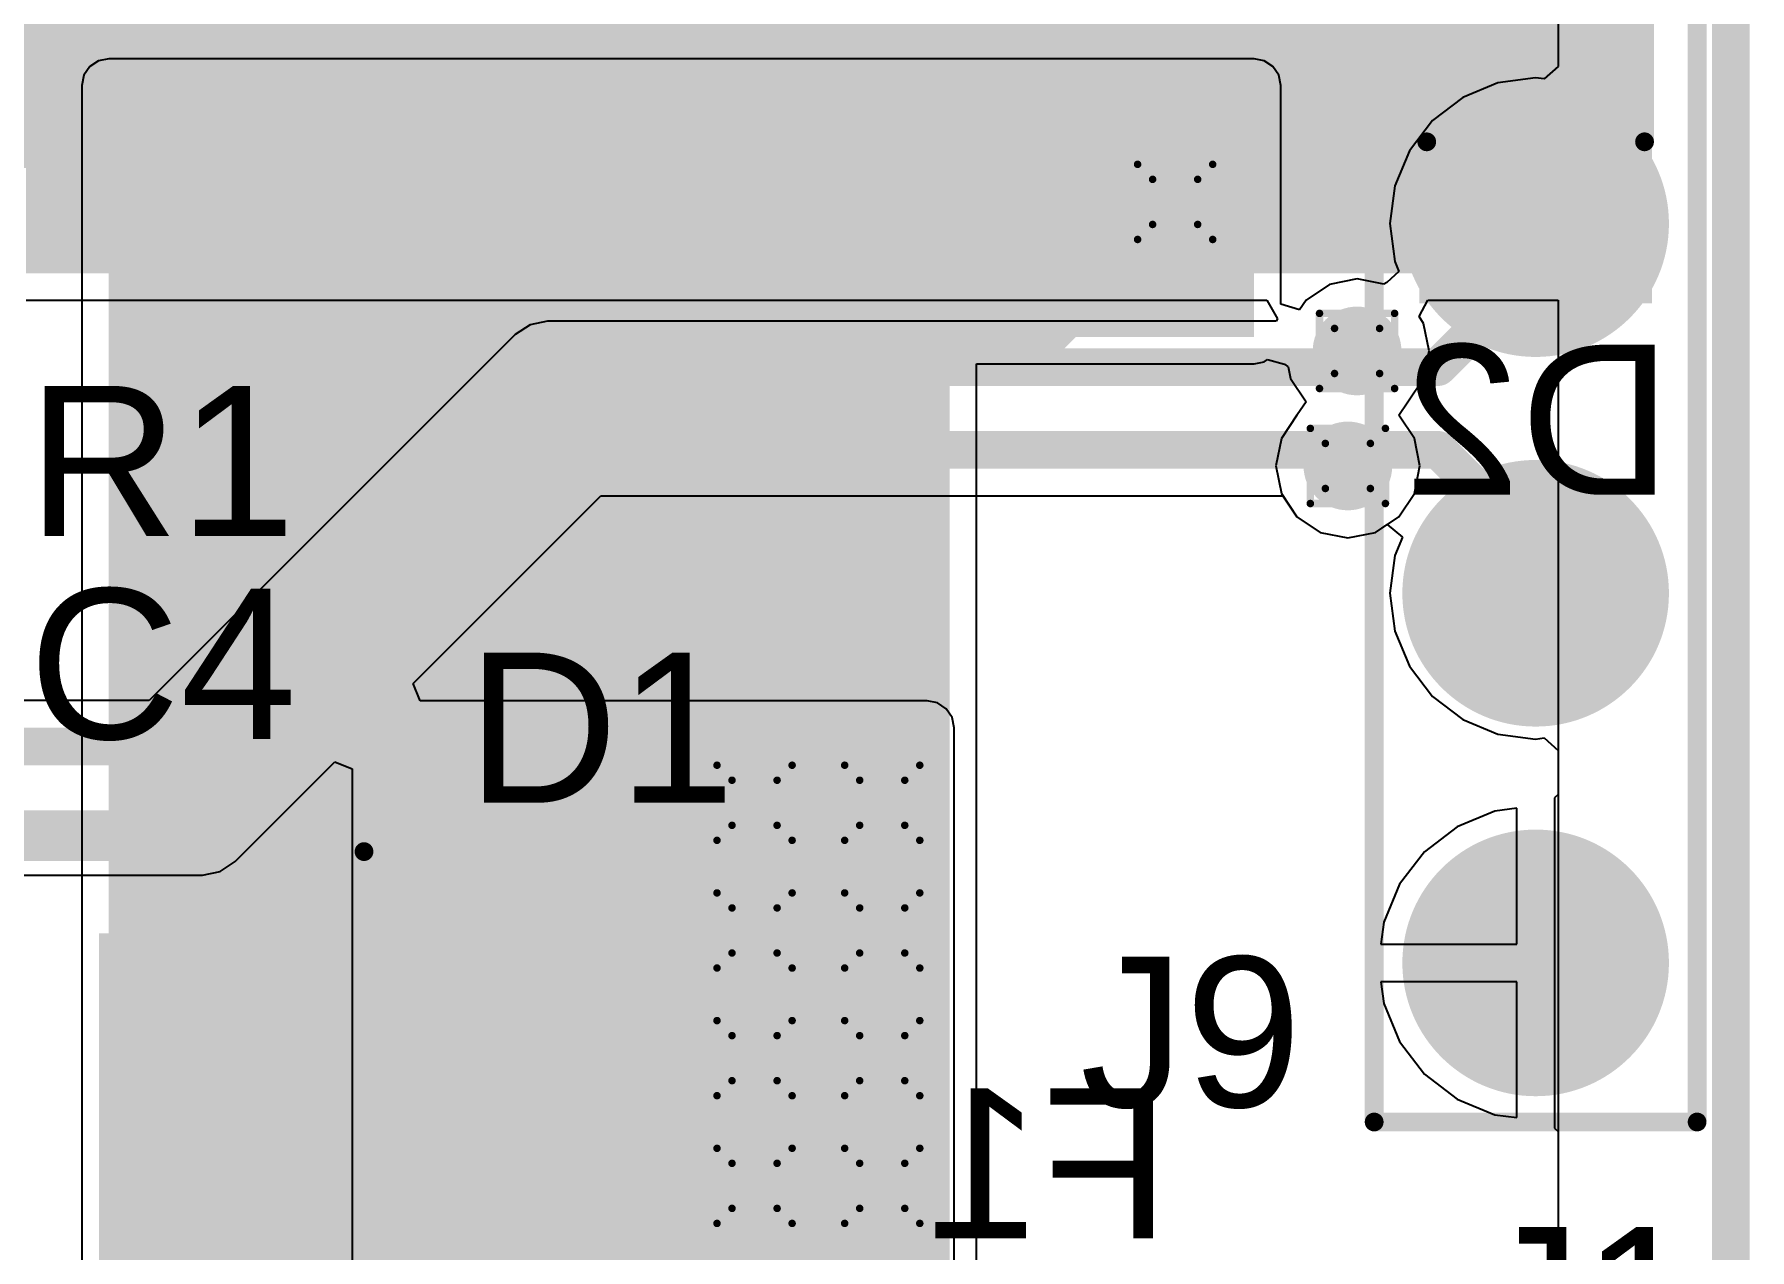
# Model space of a CAD drawing. Header units: inches. Extents: x -8 to 210, y -39 to 109.
# Drawn here: x 76.26 to 87.86, y 13.23 to 21.45 of the extents above; entities that cross this region are included whole.
import ezdxf

# ---------------------------------------------------------------- set-up
doc = ezdxf.new("R2010")
doc.units = ezdxf.units.IN
for name, color, linetype in [('Bottom Layer', 5, 'Continuous'), ('Bottom Overlay', 54, 'Continuous'), ('Bottom Paste', 16, 'Continuous'), ('Bottom Solder', 6, 'Continuous'), ('Drill Drawing', 1, 'Continuous'), ('Top Board_outline-Bottom 3D Body', 216, 'Continuous'), ('Top Layer', 1, 'Continuous'), ('Top Overlay', 2, 'Continuous'), ('Top Paste', 8, 'Continuous'), ('Top Solder', 216, 'Continuous'), ('Via Holes', 16, 'Continuous')]:
    doc.layers.add(name, color=color, linetype=linetype)
doc.styles.add('Arial', font='', dxfattribs={"height": 0.2})
doc.styles.add('Arial_Bold', font='', dxfattribs={"height": 0.2})
doc.styles.get('Arial').set_extended_font_data('Arial')
doc.styles.get('Arial_Bold').set_extended_font_data('Arial', bold=True)

# ---------------------------------------------------------------- blocks, each defined once
blk = doc.blocks.new('T__________11')
at = {"layer": 'Top Layer'}
blk.add_hatch(color=1, dxfattribs=at).paths.add_polyline_path([(0.3809999999999999, 0.7619999999999999), (-0.3809999999999999, 0.7619999999999999), (-0.7619999999999999, 0.3809999999999999), (-0.7619999999999999, -0.3809999999999999), (-0.3809999999999999, -0.7619999999999999), (0.3809999999999999, -0.7619999999999999), (0.7619999999999999, -0.3809999999999999), (0.7619999999999999, 0.3809999999999999)])
at = {"layer": 'Top Paste'}
blk.add_hatch(color=8, dxfattribs=at).paths.add_polyline_path([(0.3809999999999999, 0.7619999999999999), (-0.3809999999999999, 0.7619999999999999), (-0.7619999999999999, 0.3809999999999999), (-0.7619999999999999, -0.3809999999999999), (-0.3809999999999999, -0.7619999999999999), (0.3809999999999999, -0.7619999999999999), (0.7619999999999999, -0.3809999999999999), (0.7619999999999999, 0.3809999999999999)])
at = {"layer": 'Top Solder'}
blk.add_hatch(color=216, dxfattribs=at).paths.add_polyline_path([(0.4318, 0.8636), (-0.4318, 0.8636), (-0.8636, 0.4318), (-0.8636, -0.4318), (-0.4318, -0.8636), (0.4318, -0.8636), (0.8636, -0.4318), (0.8636, 0.4318)])
at = {"layer": 'Top Overlay', "const_width": 0.1999996}
for points in [[(-0.9397999999999999, 0.4318), (-0.4318, 0.9397999999999999)], [(-0.4318, 0.9397999999999999), (0.4318, 0.9397999999999999)], [(-0.4318, 0.9397999999999999), (0.4318, 0.9397999999999999)], [(0.4318, 0.9397999999999999), (0.9397999999999999, 0.4318)], [(-0.9397999999999999, -0.4318), (-0.9397999999999999, 0.4318)], [(0.9397999999999999, -0.4318), (0.9397999999999999, 0.4318)], [(-0.9397999999999999, -0.4318), (-0.4318, -0.9397999999999999)], [(0.4318, -0.9397999999999999), (0.9397999999999999, -0.4318)], [(-0.4318, -0.9397999999999999), (0.4318, -0.9397999999999999)], [(-0.4318, -0.9397999999999999), (0.4318, -0.9397999999999999)]]:
    blk.add_lwpolyline(points, dxfattribs=at)
at = {"layer": 'Top Overlay', "const_width": 0.0999998}
for points in [[(-0.4817998999999999, 0.9397999999999999, 1), (-0.3818001, 0.9397999999999999, 1)], [(-0.4817998999999999, 0.9397999999999999, 1), (-0.3818001, 0.9397999999999999, 1)], [(-0.4817998999999999, 0.9397999999999999, 1), (-0.3818001, 0.9397999999999999, 1)], [(0.3818001, 0.9397999999999999, 1), (0.4817998999999999, 0.9397999999999999, 1)], [(0.3818001, 0.9397999999999999, 1), (0.4817998999999999, 0.9397999999999999, 1)], [(0.3818001, 0.9397999999999999, 1), (0.4817998999999999, 0.9397999999999999, 1)], [(-0.9897999000000001, 0.4318, 1), (-0.8898001, 0.4318, 1)], [(-0.9897999000000001, 0.4318, 1), (-0.8898001, 0.4318, 1)], [(0.8898001, 0.4318, 1), (0.9897999000000001, 0.4318, 1)], [(0.8898001, 0.4318, 1), (0.9897999000000001, 0.4318, 1)], [(-0.9897999000000001, -0.4318, 1), (-0.8898001, -0.4318, 1)], [(-0.9897999000000001, -0.4318, 1), (-0.8898001, -0.4318, 1)], [(0.8898001, -0.4318, 1), (0.9897999000000001, -0.4318, 1)], [(0.8898001, -0.4318, 1), (0.9897999000000001, -0.4318, 1)], [(-0.4817998999999999, -0.9397999999999999, 1), (-0.3818001, -0.9397999999999999, 1)], [(-0.4817998999999999, -0.9397999999999999, 1), (-0.3818001, -0.9397999999999999, 1)], [(-0.4817998999999999, -0.9397999999999999, 1), (-0.3818001, -0.9397999999999999, 1)], [(0.3818001, -0.9397999999999999, 1), (0.4817998999999999, -0.9397999999999999, 1)], [(0.3818001, -0.9397999999999999, 1), (0.4817998999999999, -0.9397999999999999, 1)], [(0.3818001, -0.9397999999999999, 1), (0.4817998999999999, -0.9397999999999999, 1)]]:
    blk.add_lwpolyline(points, format="xyb", close=True, dxfattribs=at)
blk = doc.blocks.new('P____4_P___86')
at = {"layer": 'Top Layer'}
h = blk.add_hatch(color=1, dxfattribs=at)
edge = h.paths.add_edge_path()
edge.add_arc((-3.75000012, 0), 0.7999984, 0, 360)
h = blk.add_hatch(color=1, dxfattribs=at)
edge = h.paths.add_edge_path()
edge.add_arc((-1.25000004, 0), 0.7999984, 0, 360)
h = blk.add_hatch(color=1, dxfattribs=at)
edge = h.paths.add_edge_path()
edge.add_arc((1.25000004, 0), 0.7999984, 0, 360)
h = blk.add_hatch(color=1, dxfattribs=at)
edge = h.paths.add_edge_path()
edge.add_arc((3.75000012, 0), 0.7999984, 0, 360)
at = {"layer": 'Top Paste'}
h = blk.add_hatch(color=8, dxfattribs=at)
edge = h.paths.add_edge_path()
edge.add_arc((-3.75000012, 0), 0.7999984, 0, 360)
h = blk.add_hatch(color=8, dxfattribs=at)
edge = h.paths.add_edge_path()
edge.add_arc((-1.25000004, 0), 0.7999984, 0, 360)
h = blk.add_hatch(color=8, dxfattribs=at)
edge = h.paths.add_edge_path()
edge.add_arc((1.25000004, 0), 0.7999984, 0, 360)
h = blk.add_hatch(color=8, dxfattribs=at)
edge = h.paths.add_edge_path()
edge.add_arc((3.75000012, 0), 0.7999984, 0, 360)
at = {"layer": 'Top Solder'}
h = blk.add_hatch(color=216, dxfattribs=at)
edge = h.paths.add_edge_path()
edge.add_arc((-3.75000012, 0), 0.9015983999999999, 0, 360)
h = blk.add_hatch(color=216, dxfattribs=at)
edge = h.paths.add_edge_path()
edge.add_arc((-1.25000004, 0), 0.9015983999999999, 0, 360)
h = blk.add_hatch(color=216, dxfattribs=at)
edge = h.paths.add_edge_path()
edge.add_arc((1.25000004, 0), 0.9015983999999999, 0, 360)
h = blk.add_hatch(color=216, dxfattribs=at)
edge = h.paths.add_edge_path()
edge.add_arc((3.75000012, 0), 0.9015983999999999, 0, 360)
at = {"layer": 'Top Overlay', "const_width": 0.127}
for points in [[(4.826, 1.0922), (-4.826, 1.0922)], [(-4.826, -1.0922), (-4.826, 1.0922)], [(4.826, -1.0922), (4.826, 1.0922)], [(-4.9784, -0.127), (-5.1054, 0)], [(-5.1054, -0.254), (-5.1054, 0)], [(-5.1054, -0.254), (-4.9784, -0.127)], [(4.826, -1.0922), (-4.826, -1.0922)]]:
    blk.add_lwpolyline(points, dxfattribs=at)
at = {"layer": 'Top Overlay', "const_width": 0.0635}
for points in [[(-4.85775, 1.0922, 1), (-4.79425, 1.0922, 1)], [(-4.85775, 1.0922, 1), (-4.79425, 1.0922, 1)], [(4.79425, 1.0922, 1), (4.85775, 1.0922, 1)], [(4.79425, 1.0922, 1), (4.85775, 1.0922, 1)], [(-5.13715, 0, 1), (-5.07365, 0, 1)], [(-5.13715, 0, 1), (-5.07365, 0, 1)], [(-5.01015, -0.127, 1), (-4.94665, -0.127, 1)], [(-5.01015, -0.127, 1), (-4.94665, -0.127, 1)], [(-5.13715, -0.254, 1), (-5.07365, -0.254, 1)], [(-5.13715, -0.254, 1), (-5.07365, -0.254, 1)], [(-4.85775, -1.0922, 1), (-4.79425, -1.0922, 1)], [(-4.85775, -1.0922, 1), (-4.79425, -1.0922, 1)], [(4.79425, -1.0922, 1), (4.85775, -1.0922, 1)], [(4.79425, -1.0922, 1), (4.85775, -1.0922, 1)]]:
    blk.add_lwpolyline(points, format="xyb", close=True, dxfattribs=at)
blk = doc.blocks.new('SOD_323_B_111')
at = {"layer": 'Bottom Layer'}
for points in [[(-0.74999977, -0.4500003700000001), (-1.55000071, -0.4500003699999999), (-1.55000071, 0.4500003700000001), (-0.74999977, 0.4500003699999999)], [(1.55000071, -0.4500003700000001), (0.74999977, -0.4500003699999999), (0.74999977, 0.4500003700000001), (1.55000071, 0.4500003699999999)]]:
    blk.add_hatch(color=5, dxfattribs=at).paths.add_polyline_path(points)
at = {"layer": 'Bottom Overlay'}
for points in [[(-2.0066, 0.4826), (-0.9143999999999999, 0.4826), (-0.9143999999999999, 0.7874), (-2.0066, 0.7874)], [(-2.0066, -0.508), (-1.5748, -0.508), (-1.5748, 0.508), (-2.0066, 0.508)], [(-2.0066, -0.7874), (-0.9143999999999999, -0.7874), (-0.9143999999999999, -0.4826), (-2.0066, -0.4826)]]:
    blk.add_hatch(color=54, dxfattribs=at).paths.add_polyline_path(points)
at = {"layer": 'Bottom Paste'}
for points in [[(-0.74999977, -0.4500003700000001), (-1.55000071, -0.4500003699999999), (-1.55000071, 0.4500003700000001), (-0.74999977, 0.4500003699999999)], [(1.55000071, -0.4500003700000001), (0.74999977, -0.4500003699999999), (0.74999977, 0.4500003700000001), (1.55000071, 0.4500003699999999)]]:
    blk.add_hatch(color=16, dxfattribs=at).paths.add_polyline_path(points)
at = {"layer": 'Bottom Solder'}
for points in [[(-0.69499861, -0.50500153), (-1.60500187, -0.5050015299999998), (-1.60500187, 0.50500153), (-0.69499861, 0.5050015299999998)], [(1.60500187, -0.50500153), (0.69499861, -0.5050015299999998), (0.69499861, 0.50500153), (1.60500187, 0.5050015299999998)]]:
    blk.add_hatch(color=6, dxfattribs=at).paths.add_polyline_path(points)
at = {"layer": 'Bottom Overlay', "const_width": 0.127}
for points in [[(-0.9143999999999999, 0.7366), (0.9397999999999999, 0.7366)], [(0.9397999999999999, 0.7366), (0.9397999999999999, 0.5588)], [(0.9397999999999999, -0.5588), (0.9397999999999999, -0.7366)], [(-0.9143999999999999, -0.7366), (0.9397999999999999, -0.7366)]]:
    blk.add_lwpolyline(points, dxfattribs=at)
at = {"layer": 'Bottom Overlay', "const_width": 0.0635}
for points in [[(-0.9461499999999999, 0.7366, 1), (-0.88265, 0.7366, 1)], [(0.9080499999999999, 0.7366, 1), (0.9715499999999999, 0.7366, 1)], [(0.9080499999999999, 0.7366, 1), (0.9715499999999999, 0.7366, 1)], [(0.9080499999999999, 0.5588, 1), (0.9715499999999999, 0.5588, 1)], [(0.9080499999999999, -0.5588, 1), (0.9715499999999999, -0.5588, 1)], [(-0.9461499999999999, -0.7366, 1), (-0.88265, -0.7366, 1)], [(0.9080499999999999, -0.7366, 1), (0.9715499999999999, -0.7366, 1)], [(0.9080499999999999, -0.7366, 1), (0.9715499999999999, -0.7366, 1)]]:
    blk.add_lwpolyline(points, format="xyb", close=True, dxfattribs=at)
blk = doc.blocks.new('SMB__112')
at = {"layer": 'Top Layer'}
for points in [[(-3.70000022, -1.20000014), (-3.70000022, 1.20000014), (-0.90000074, 1.20000014), (-0.90000074, -1.20000014)], [(0.90000074, -1.20000014), (0.90000074, 1.20000014), (3.70000022, 1.20000014), (3.70000022, -1.20000014)]]:
    blk.add_hatch(color=1, dxfattribs=at).paths.add_polyline_path(points)
at = {"layer": 'Top Overlay'}
for points in [[(2.59080254, 1.2445873), (4.82600254, 1.2445873), (4.82600254, 1.9049873), (2.59080254, 1.9049873)], [(3.73380254, -1.6510127), (4.82600254, -1.6510127), (4.82600254, 1.3461873), (3.73380254, 1.3461873)], [(2.59080254, -1.9050127), (4.82600254, -1.9050127), (4.82600254, -1.2446127), (2.59080254, -1.2446127)]]:
    blk.add_hatch(color=2, dxfattribs=at).paths.add_polyline_path(points)
at = {"layer": 'Top Paste'}
for points in [[(-3.70000022, -1.20000014), (-3.70000022, 1.20000014), (-0.90000074, 1.20000014), (-0.90000074, -1.20000014)], [(0.90000074, -1.20000014), (0.90000074, 1.20000014), (3.70000022, 1.20000014), (3.70000022, -1.20000014)]]:
    blk.add_hatch(color=8, dxfattribs=at).paths.add_polyline_path(points)
at = {"layer": 'Top Solder'}
for points in [[(-3.80160022, -1.30160014), (-3.80160022, 1.30160014), (-0.7984007399999999, 1.30160014), (-0.7984007399999999, -1.30160014)], [(0.7984007399999999, -1.30160014), (0.7984007399999999, 1.30160014), (3.80160022, 1.30160014), (3.80160022, -1.30160014)]]:
    blk.add_hatch(color=216, dxfattribs=at).paths.add_polyline_path(points)
at = {"layer": 'Top Overlay', "const_width": 0.127}
for points in [[(-2.2098, 1.8542), (2.5908, 1.8542)], [(-2.2098, 1.397), (-2.2098, 1.8542)], [(-2.2098, -1.8542), (-2.2098, -1.397)], [(-2.2098, -1.8542), (2.5908, -1.8542)]]:
    blk.add_lwpolyline(points, dxfattribs=at)
at = {"layer": 'Top Overlay', "const_width": 0.0635}
for points in [[(-2.24155, 1.8542, 1), (-2.17805, 1.8542, 1)], [(-2.24155, 1.8542, 1), (-2.17805, 1.8542, 1)], [(2.55905, 1.8542, 1), (2.62255, 1.8542, 1)], [(-2.24155, 1.397, 1), (-2.17805, 1.397, 1)], [(-2.24155, -1.397, 1), (-2.17805, -1.397, 1)], [(-2.24155, -1.8542, 1), (-2.17805, -1.8542, 1)], [(-2.24155, -1.8542, 1), (-2.17805, -1.8542, 1)], [(2.55905, -1.8542, 1), (2.62255, -1.8542, 1)]]:
    blk.add_lwpolyline(points, format="xyb", close=True, dxfattribs=at)

msp = doc.modelspace()

# ---------------------------------------------------------------- hatches: boundary and pattern name
at = {"layer": 'Bottom Layer'}
for points in [[(87.122, 20.5486), (87.122, 21.9964), (60.14719999999999, 21.9964), (60.14719999999999, 20.5486)], [(76.19999999999999, 19.8374), (87.122, 19.8374), (87.122, 21.8186), (76.19999999999999, 21.8186)], [(82.296, 16.764), (78.5876, 16.764), (78.5876, 9.296399999999998), (82.296, 9.296399999999998)]]:
    msp.add_hatch(color=5, dxfattribs=at).paths.add_polyline_path(points)
h = msp.add_hatch(color=5, dxfattribs=at)
edge = h.paths.add_edge_path()
edge.add_arc((83.9724, 20.32), 0.2999994, 0, 360)
h = msp.add_hatch(color=5, dxfattribs=at)
edge = h.paths.add_edge_path()
edge.add_arc((85.20292077999999, 19.3118994), 0.2999994, 0, 360)
h = msp.add_hatch(color=5, dxfattribs=at)
edge = h.paths.add_edge_path()
edge.add_arc((85.1408, 18.5341006), 0.2999994, 0, 360)
h = msp.add_hatch(color=5, dxfattribs=at)
edge = h.paths.add_edge_path()
edge.add_arc((81.1276, 16.256), 0.2999994, 0, 360)
h = msp.add_hatch(color=5, dxfattribs=at)
edge = h.paths.add_edge_path()
edge.add_arc((81.9912, 16.256), 0.2999994, 0, 360)
h = msp.add_hatch(color=5, dxfattribs=at)
edge = h.paths.add_edge_path()
edge.add_arc((81.1276, 15.3924), 0.2999994, 0, 360)
h = msp.add_hatch(color=5, dxfattribs=at)
edge = h.paths.add_edge_path()
edge.add_arc((81.9912, 15.3924), 0.2999994, 0, 360)
h = msp.add_hatch(color=5, dxfattribs=at)
edge = h.paths.add_edge_path()
edge.add_arc((81.1276, 14.5288), 0.2999994, 0, 360)
h = msp.add_hatch(color=5, dxfattribs=at)
edge = h.paths.add_edge_path()
edge.add_arc((81.9912, 14.5288), 0.2999994, 0, 360)
h = msp.add_hatch(color=5, dxfattribs=at)
edge = h.paths.add_edge_path()
edge.add_arc((81.1276, 13.6652), 0.2999994, 0, 360)
h = msp.add_hatch(color=5, dxfattribs=at)
edge = h.paths.add_edge_path()
edge.add_arc((81.9912, 13.6652), 0.2999994, 0, 360)
at = {"layer": 'Bottom Solder'}
h = msp.add_hatch(color=6, dxfattribs=at)
edge = h.paths.add_edge_path()
edge.add_arc((83.9724, 20.32), 0.4015993999999999, 0, 360)
h = msp.add_hatch(color=6, dxfattribs=at)
edge = h.paths.add_edge_path()
edge.add_arc((81.1276, 16.256), 0.4015993999999999, 0, 360)
h = msp.add_hatch(color=6, dxfattribs=at)
edge = h.paths.add_edge_path()
edge.add_arc((81.9912, 16.256), 0.4015993999999999, 0, 360)
h = msp.add_hatch(color=6, dxfattribs=at)
edge = h.paths.add_edge_path()
edge.add_arc((81.1276, 15.3924), 0.4015993999999999, 0, 360)
h = msp.add_hatch(color=6, dxfattribs=at)
edge = h.paths.add_edge_path()
edge.add_arc((81.9912, 15.3924), 0.4015993999999999, 0, 360)
h = msp.add_hatch(color=6, dxfattribs=at)
edge = h.paths.add_edge_path()
edge.add_arc((81.1276, 14.5288), 0.4015993999999999, 0, 360)
h = msp.add_hatch(color=6, dxfattribs=at)
edge = h.paths.add_edge_path()
edge.add_arc((81.9912, 14.5288), 0.4015993999999999, 0, 360)
h = msp.add_hatch(color=6, dxfattribs=at)
edge = h.paths.add_edge_path()
edge.add_arc((81.1276, 13.6652), 0.4015993999999999, 0, 360)
h = msp.add_hatch(color=6, dxfattribs=at)
edge = h.paths.add_edge_path()
edge.add_arc((81.9912, 13.6652), 0.4015993999999999, 0, 360)
at = {"layer": 'Top Layer'}
for points in [[(76.7588, 9.3218), (82.44839999999999, 9.3218), (82.44839999999999, 21.1074), (76.7588, 21.1074)], [(81.7372, 19.4056), (84.5058, 19.4056), (84.5058, 21.1074), (81.7372, 21.1074)]]:
    msp.add_hatch(color=1, dxfattribs=at).paths.add_polyline_path(points)
h = msp.add_hatch(color=1, dxfattribs=at)
edge = h.paths.add_edge_path()
edge.add_arc((83.9724, 20.32), 0.2999994, 0, 360)
h = msp.add_hatch(color=1, dxfattribs=at)
edge = h.paths.add_edge_path()
edge.add_arc((85.20292077999999, 19.3118994), 0.2999994, 0, 360)
h = msp.add_hatch(color=1, dxfattribs=at)
edge = h.paths.add_edge_path()
edge.add_arc((85.1408, 18.5341006), 0.2999994, 0, 360)
h = msp.add_hatch(color=1, dxfattribs=at)
edge = h.paths.add_edge_path()
edge.add_arc((81.1276, 16.256), 0.2999994, 0, 360)
h = msp.add_hatch(color=1, dxfattribs=at)
edge = h.paths.add_edge_path()
edge.add_arc((81.9912, 16.256), 0.2999994, 0, 360)
h = msp.add_hatch(color=1, dxfattribs=at)
edge = h.paths.add_edge_path()
edge.add_arc((81.1276, 15.3924), 0.2999994, 0, 360)
h = msp.add_hatch(color=1, dxfattribs=at)
edge = h.paths.add_edge_path()
edge.add_arc((81.9912, 15.3924), 0.2999994, 0, 360)
h = msp.add_hatch(color=1, dxfattribs=at)
edge = h.paths.add_edge_path()
edge.add_arc((81.1276, 14.5288), 0.2999994, 0, 360)
h = msp.add_hatch(color=1, dxfattribs=at)
edge = h.paths.add_edge_path()
edge.add_arc((81.9912, 14.5288), 0.2999994, 0, 360)
h = msp.add_hatch(color=1, dxfattribs=at)
edge = h.paths.add_edge_path()
edge.add_arc((81.1276, 13.6652), 0.2999994, 0, 360)
h = msp.add_hatch(color=1, dxfattribs=at)
edge = h.paths.add_edge_path()
edge.add_arc((81.9912, 13.6652), 0.2999994, 0, 360)
at = {"layer": 'Top Solder'}
h = msp.add_hatch(color=216, dxfattribs=at)
edge = h.paths.add_edge_path()
edge.add_arc((83.9724, 20.32), 0.4015993999999999, 0, 360)
h = msp.add_hatch(color=216, dxfattribs=at)
edge = h.paths.add_edge_path()
edge.add_arc((81.1276, 16.256), 0.4015993999999999, 0, 360)
h = msp.add_hatch(color=216, dxfattribs=at)
edge = h.paths.add_edge_path()
edge.add_arc((81.9912, 16.256), 0.4015993999999999, 0, 360)
h = msp.add_hatch(color=216, dxfattribs=at)
edge = h.paths.add_edge_path()
edge.add_arc((81.1276, 15.3924), 0.4015993999999999, 0, 360)
h = msp.add_hatch(color=216, dxfattribs=at)
edge = h.paths.add_edge_path()
edge.add_arc((81.9912, 15.3924), 0.4015993999999999, 0, 360)
h = msp.add_hatch(color=216, dxfattribs=at)
edge = h.paths.add_edge_path()
edge.add_arc((81.1276, 14.5288), 0.4015993999999999, 0, 360)
h = msp.add_hatch(color=216, dxfattribs=at)
edge = h.paths.add_edge_path()
edge.add_arc((81.9912, 14.5288), 0.4015993999999999, 0, 360)
h = msp.add_hatch(color=216, dxfattribs=at)
edge = h.paths.add_edge_path()
edge.add_arc((81.1276, 13.6652), 0.4015993999999999, 0, 360)
h = msp.add_hatch(color=216, dxfattribs=at)
edge = h.paths.add_edge_path()
edge.add_arc((81.9912, 13.6652), 0.4015993999999999, 0, 360)
at = {"layer": 'Via Holes'}
h = msp.add_hatch(color=7, dxfattribs=at)
edge = h.paths.add_edge_path()
edge.add_arc((83.9724, 20.32), 0.1499997, 0, 360)
h = msp.add_hatch(color=7, dxfattribs=at)
edge = h.paths.add_edge_path()
edge.add_arc((85.20292077999999, 19.3118994), 0.1499997, 0, 360)
h = msp.add_hatch(color=7, dxfattribs=at)
edge = h.paths.add_edge_path()
edge.add_arc((85.1408, 18.5341006), 0.1499997, 0, 360)
h = msp.add_hatch(color=7, dxfattribs=at)
edge = h.paths.add_edge_path()
edge.add_arc((81.1276, 16.256), 0.1499997, 0, 360)
h = msp.add_hatch(color=7, dxfattribs=at)
edge = h.paths.add_edge_path()
edge.add_arc((81.9912, 16.256), 0.1499997, 0, 360)
h = msp.add_hatch(color=7, dxfattribs=at)
edge = h.paths.add_edge_path()
edge.add_arc((81.1276, 15.3924), 0.1499997, 0, 360)
h = msp.add_hatch(color=7, dxfattribs=at)
edge = h.paths.add_edge_path()
edge.add_arc((81.9912, 15.3924), 0.1499997, 0, 360)
h = msp.add_hatch(color=7, dxfattribs=at)
edge = h.paths.add_edge_path()
edge.add_arc((81.1276, 14.5288), 0.1499997, 0, 360)
h = msp.add_hatch(color=7, dxfattribs=at)
edge = h.paths.add_edge_path()
edge.add_arc((81.9912, 14.5288), 0.1499997, 0, 360)
h = msp.add_hatch(color=7, dxfattribs=at)
edge = h.paths.add_edge_path()
edge.add_arc((81.1276, 13.6652), 0.1499997, 0, 360)
h = msp.add_hatch(color=7, dxfattribs=at)
edge = h.paths.add_edge_path()
edge.add_arc((81.9912, 13.6652), 0.1499997, 0, 360)

# ---------------------------------------------------------------- linework, layer by layer
at = {"layer": 'Bottom Layer'}
for p, q in [((76.19999999999999, 19.65611766), (84.59358239999999, 19.65611766)), ((84.59358239999999, 19.65611766), (84.6655279, 19.52911766)), ((85.62240432, 19.54411382), (85.68227212, 19.65611766)), ((85.68227212, 19.65611766), (86.5632, 19.65611766)), ((86.5632, 19.65611766), (86.5632, 13.13528234)), ((79.72773742, 19.51317154), (79.60880954, 19.48951652)), ((84.65596988, 19.51317154), (79.72773742, 19.51317154)), ((84.6655279, 19.52911766), (84.65596988, 19.51317154)), ((85.65299608, 19.49832778), (85.62240432, 19.54411382)), ((85.69008008, 19.3118994), (85.65299608, 19.49832778)), ((79.50798932, 19.4221481), (77.03361783999999, 16.94777662)), ((79.60880954, 19.48951652), (79.50798932, 19.4221481)), ((85.65299608, 19.12547102), (85.69008008, 19.3118994)), ((85.54739558, 18.9674246), (85.65299608, 19.12547102)), ((85.4852748, 18.87857286), (85.5466666, 18.96693692)), ((85.5466666, 18.96693692), (85.54739558, 18.9674246)), ((85.5908753, 18.72052898), (85.4852748, 18.87857286)), ((85.6279593, 18.5341006), (85.5908753, 18.72052898)), ((85.5908753, 18.34767222), (85.6279593, 18.5341006)), ((78.81771384, 17.0626151), (80.0879272, 18.33282846)), ((80.0879272, 18.33282846), (84.7006434, 18.33282846)), ((84.7006434, 18.33282846), (84.7963252, 18.1896258)), ((85.4852748, 18.1896258), (85.5908753, 18.34767222)), ((84.7963252, 18.1896258), (84.95437162, 18.0840253)), ((85.32722838, 18.0840253), (85.4852748, 18.1896258)), ((84.95437162, 18.0840253), (85.1408, 18.0469413)), ((85.1408, 18.0469413), (85.32722838, 18.0840253)), ((78.8663142, 16.94528234), (78.81771384, 17.0626151)), ((77.03361783999999, 16.94777662), (51.79231958, 16.94777662)), ((82.296, 16.94528234), (78.8663142, 16.94528234)), ((82.36537248, 16.93148252), (82.296, 16.94528234)), ((82.42418617999999, 16.89218618), (82.36537248, 16.93148252)), ((82.46348251999999, 16.83337248), (82.42418617999999, 16.89218618)), ((82.47728234, 16.764), (82.46348251999999, 16.83337248)), ((82.47728234, 16.26141528), (82.47728234, 16.764)), ((77.77722062, 16.02212442), (78.2889849, 16.53388616)), ((78.2889849, 16.53388616), (78.40631765999998, 16.4852858)), ((78.40631765999998, 16.4852858), (78.40631765999998, 9.296399999999998)), ((82.4783593, 16.256), (82.47728234, 16.26141528)), ((82.47728234, 16.25058472), (82.4783593, 16.256)), ((82.47728234, 15.39781528), (82.47728234, 16.25058472)), ((77.61355064, 15.85845698), (77.77721299999999, 16.02211934)), ((77.77721299999999, 16.02211934), (77.77722062, 16.02212442)), ((77.39380254, 15.76743354), (77.51273042, 15.79108856)), ((77.51273042, 15.79108856), (77.61355064, 15.85845698)), ((51.43213488, 15.76743354), (77.39380254, 15.76743354)), ((82.4783593, 15.3924), (82.47728234, 15.39781528)), ((82.47728234, 15.38698472), (82.4783593, 15.3924)), ((82.47728234, 14.53421528), (82.47728234, 15.38698472)), ((82.4783593, 14.5288), (82.47728234, 14.53421528)), ((82.47728234, 14.52338472), (82.4783593, 14.5288)), ((82.47728234, 13.67061528), (82.47728234, 14.52338472)), ((82.4783593, 13.6652), (82.47728234, 13.67061528)), ((82.47728234, 13.65978472), (82.4783593, 13.6652)), ((82.47728234, 12.80701528), (82.47728234, 13.65978472))]:
    msp.add_line(p, q, dxfattribs=at)
at = {"layer": 'Bottom Layer', "const_width": 0.254}
for points in [[(85.09342138, 19.2024), (85.20292077999999, 19.3118994)], [(77.1623425, 16.63700508), (79.72773742, 19.2024)], [(79.72773742, 19.2024), (85.09342138, 19.2024)], [(77.55747252, 16.24187252), (79.9592, 18.6436)], [(79.9592, 18.6436), (85.0313006, 18.6436)], [(85.0313006, 18.6436), (85.1408, 18.5341006)], [(51.66359492, 16.63700508), (77.1623425, 16.63700508)], [(77.39380254, 16.07820508), (77.55746998, 16.24187252)], [(77.55746998, 16.24187252), (77.55747252, 16.24187252)], [(51.43213488, 16.07820508), (77.39380254, 16.07820508)]]:
    msp.add_lwpolyline(points, dxfattribs=at)
at = {"layer": 'Bottom Layer', "const_width": 0.127}
for points in [[(85.13942078, 19.3118994, 1), (85.26642077999999, 19.3118994, 1)], [(79.66423741999999, 19.2024, 1), (79.79123741999999, 19.2024, 1)], [(79.66423741999999, 19.2024, 1), (79.79123741999999, 19.2024, 1)], [(85.02992137999999, 19.2024, 1), (85.15692137999999, 19.2024, 1)], [(85.02992137999999, 19.2024, 1), (85.15692137999999, 19.2024, 1)], [(79.8957, 18.6436, 1), (80.0227, 18.6436, 1)], [(79.8957, 18.6436, 1), (80.0227, 18.6436, 1)], [(84.96780059999999, 18.6436, 1), (85.09480059999999, 18.6436, 1)], [(84.96780059999999, 18.6436, 1), (85.09480059999999, 18.6436, 1)], [(85.0773, 18.5341006, 1), (85.20429999999999, 18.5341006, 1)], [(77.0988425, 16.63700508, 1), (77.2258425, 16.63700508, 1)], [(77.0988425, 16.63700508, 1), (77.2258425, 16.63700508, 1)], [(77.49396997999999, 16.24187252, 1), (77.62096998, 16.24187252, 1)], [(77.49396997999999, 16.24187252, 1), (77.62096998, 16.24187252, 1)], [(77.49397252, 16.24187252, 1), (77.62097252, 16.24187252, 1)], [(77.49397252, 16.24187252, 1), (77.62097252, 16.24187252, 1)], [(77.33030253999999, 16.07820508, 1), (77.45730254, 16.07820508, 1)], [(77.33030253999999, 16.07820508, 1), (77.45730254, 16.07820508, 1)]]:
    msp.add_lwpolyline(points, format="xyb", close=True, dxfattribs=at)
at = {"layer": 'Drill Drawing', "const_width": 0.0508}
for points in [[(83.71839999999999, 20.574), (84.2264, 20.574)], [(83.71839999999999, 20.066), (83.71839999999999, 20.574)], [(84.2264, 20.066), (84.2264, 20.574)], [(83.82, 20.4724), (84.1248, 20.4724)], [(83.82, 20.1676), (83.82, 20.4724)], [(84.1248, 20.1676), (84.1248, 20.4724)], [(83.82, 20.1676), (84.1248, 20.1676)], [(83.71839999999999, 20.066), (84.2264, 20.066)], [(84.94892078, 19.5658994), (85.45692078, 19.5658994)], [(84.94892078, 19.0578994), (84.94892078, 19.5658994)], [(85.45692078, 19.0578994), (85.45692078, 19.5658994)], [(85.05052078, 19.4642994), (85.35532078, 19.4642994)], [(85.05052078, 19.1594994), (85.05052078, 19.4642994)], [(85.35532078, 19.1594994), (85.35532078, 19.4642994)], [(85.05052078, 19.1594994), (85.35532078, 19.1594994)], [(84.94892078, 19.0578994), (85.45692078, 19.0578994)], [(84.8868, 18.7881006), (85.3948, 18.7881006)], [(84.8868, 18.2801006), (84.8868, 18.7881006)], [(85.3948, 18.2801006), (85.3948, 18.7881006)], [(84.9884, 18.6865006), (85.2932, 18.6865006)], [(84.9884, 18.3817006), (84.9884, 18.6865006)], [(85.2932, 18.3817006), (85.2932, 18.6865006)], [(84.9884, 18.3817006), (85.2932, 18.3817006)], [(84.8868, 18.2801006), (85.3948, 18.2801006)], [(80.8736, 16.51), (81.3816, 16.51)], [(80.8736, 16.002), (80.8736, 16.51)], [(81.3816, 16.002), (81.3816, 16.51)], [(81.7372, 16.51), (82.2452, 16.51)], [(81.7372, 16.002), (81.7372, 16.51)], [(82.2452, 16.002), (82.2452, 16.51)], [(80.9752, 16.4084), (81.28, 16.4084)], [(80.9752, 16.1036), (80.9752, 16.4084)], [(81.28, 16.1036), (81.28, 16.4084)], [(81.83879999999999, 16.4084), (82.14359999999999, 16.4084)], [(81.83879999999999, 16.1036), (81.83879999999999, 16.4084)], [(82.14359999999999, 16.1036), (82.14359999999999, 16.4084)], [(80.9752, 16.1036), (81.28, 16.1036)], [(81.83879999999999, 16.1036), (82.14359999999999, 16.1036)], [(80.8736, 16.002), (81.3816, 16.002)], [(81.7372, 16.002), (82.2452, 16.002)], [(80.8736, 15.6464), (81.3816, 15.6464)], [(80.8736, 15.1384), (80.8736, 15.6464)], [(81.3816, 15.1384), (81.3816, 15.6464)], [(81.7372, 15.6464), (82.2452, 15.6464)], [(81.7372, 15.1384), (81.7372, 15.6464)], [(82.2452, 15.1384), (82.2452, 15.6464)], [(80.9752, 15.5448), (81.28, 15.5448)], [(80.9752, 15.24), (80.9752, 15.5448)], [(81.28, 15.24), (81.28, 15.5448)], [(81.83879999999999, 15.5448), (82.14359999999999, 15.5448)], [(81.83879999999999, 15.24), (81.83879999999999, 15.5448)], [(82.14359999999999, 15.24), (82.14359999999999, 15.5448)], [(80.9752, 15.24), (81.28, 15.24)], [(81.83879999999999, 15.24), (82.14359999999999, 15.24)], [(80.8736, 15.1384), (81.3816, 15.1384)], [(81.7372, 15.1384), (82.2452, 15.1384)], [(80.8736, 14.7828), (81.3816, 14.7828)], [(80.8736, 14.2748), (80.8736, 14.7828)], [(81.3816, 14.2748), (81.3816, 14.7828)], [(81.7372, 14.7828), (82.2452, 14.7828)], [(81.7372, 14.2748), (81.7372, 14.7828)], [(82.2452, 14.2748), (82.2452, 14.7828)], [(80.9752, 14.6812), (81.28, 14.6812)], [(80.9752, 14.3764), (80.9752, 14.6812)], [(81.28, 14.3764), (81.28, 14.6812)], [(81.83879999999999, 14.6812), (82.14359999999999, 14.6812)], [(81.83879999999999, 14.3764), (81.83879999999999, 14.6812)], [(82.14359999999999, 14.3764), (82.14359999999999, 14.6812)], [(80.9752, 14.3764), (81.28, 14.3764)], [(81.83879999999999, 14.3764), (82.14359999999999, 14.3764)], [(80.8736, 14.2748), (81.3816, 14.2748)], [(81.7372, 14.2748), (82.2452, 14.2748)], [(80.8736, 13.9192), (81.3816, 13.9192)], [(80.8736, 13.4112), (80.8736, 13.9192)], [(81.3816, 13.4112), (81.3816, 13.9192)], [(81.7372, 13.9192), (82.2452, 13.9192)], [(81.7372, 13.4112), (81.7372, 13.9192)], [(82.2452, 13.4112), (82.2452, 13.9192)], [(80.9752, 13.8176), (81.28, 13.8176)], [(80.9752, 13.5128), (80.9752, 13.8176)], [(81.28, 13.5128), (81.28, 13.8176)], [(81.83879999999999, 13.8176), (82.14359999999999, 13.8176)], [(81.83879999999999, 13.5128), (81.83879999999999, 13.8176)], [(82.14359999999999, 13.5128), (82.14359999999999, 13.8176)], [(80.9752, 13.5128), (81.28, 13.5128)], [(81.83879999999999, 13.5128), (82.14359999999999, 13.5128)], [(80.8736, 13.4112), (81.3816, 13.4112)], [(81.7372, 13.4112), (82.2452, 13.4112)]]:
    msp.add_lwpolyline(points, dxfattribs=at)
at = {"layer": 'Drill Drawing', "const_width": 0.0254}
for points in [[(83.7057, 20.574, 1), (83.7311, 20.574, 1)], [(83.7057, 20.574, 1), (83.7311, 20.574, 1)], [(84.2137, 20.574, 1), (84.2391, 20.574, 1)], [(84.2137, 20.574, 1), (84.2391, 20.574, 1)], [(83.8073, 20.4724, 1), (83.83269999999999, 20.4724, 1)], [(83.8073, 20.4724, 1), (83.83269999999999, 20.4724, 1)], [(84.1121, 20.4724, 1), (84.13749999999999, 20.4724, 1)], [(84.1121, 20.4724, 1), (84.13749999999999, 20.4724, 1)], [(83.8073, 20.1676, 1), (83.83269999999999, 20.1676, 1)], [(83.8073, 20.1676, 1), (83.83269999999999, 20.1676, 1)], [(84.1121, 20.1676, 1), (84.13749999999999, 20.1676, 1)], [(84.1121, 20.1676, 1), (84.13749999999999, 20.1676, 1)], [(83.7057, 20.066, 1), (83.7311, 20.066, 1)], [(83.7057, 20.066, 1), (83.7311, 20.066, 1)], [(84.2137, 20.066, 1), (84.2391, 20.066, 1)], [(84.2137, 20.066, 1), (84.2391, 20.066, 1)], [(84.93622078, 19.5658994, 1), (84.96162077999999, 19.5658994, 1)], [(84.93622078, 19.5658994, 1), (84.96162077999999, 19.5658994, 1)], [(85.44422078, 19.5658994, 1), (85.46962077999999, 19.5658994, 1)], [(85.44422078, 19.5658994, 1), (85.46962077999999, 19.5658994, 1)], [(85.03782077999999, 19.4642994, 1), (85.06322078, 19.4642994, 1)], [(85.03782077999999, 19.4642994, 1), (85.06322078, 19.4642994, 1)], [(85.34262077999999, 19.4642994, 1), (85.36802078, 19.4642994, 1)], [(85.34262077999999, 19.4642994, 1), (85.36802078, 19.4642994, 1)], [(85.03782077999999, 19.1594994, 1), (85.06322078, 19.1594994, 1)], [(85.03782077999999, 19.1594994, 1), (85.06322078, 19.1594994, 1)], [(85.34262077999999, 19.1594994, 1), (85.36802078, 19.1594994, 1)], [(85.34262077999999, 19.1594994, 1), (85.36802078, 19.1594994, 1)], [(84.93622078, 19.0578994, 1), (84.96162077999999, 19.0578994, 1)], [(84.93622078, 19.0578994, 1), (84.96162077999999, 19.0578994, 1)], [(85.44422078, 19.0578994, 1), (85.46962077999999, 19.0578994, 1)], [(85.44422078, 19.0578994, 1), (85.46962077999999, 19.0578994, 1)], [(84.8741, 18.7881006, 1), (84.89949999999999, 18.7881006, 1)], [(84.8741, 18.7881006, 1), (84.89949999999999, 18.7881006, 1)], [(85.3821, 18.7881006, 1), (85.40749999999998, 18.7881006, 1)], [(85.3821, 18.7881006, 1), (85.40749999999998, 18.7881006, 1)], [(84.97569999999999, 18.6865006, 1), (85.0011, 18.6865006, 1)], [(84.97569999999999, 18.6865006, 1), (85.0011, 18.6865006, 1)], [(85.28049999999999, 18.6865006, 1), (85.3059, 18.6865006, 1)], [(85.28049999999999, 18.6865006, 1), (85.3059, 18.6865006, 1)], [(84.97569999999999, 18.3817006, 1), (85.0011, 18.3817006, 1)], [(84.97569999999999, 18.3817006, 1), (85.0011, 18.3817006, 1)], [(85.28049999999999, 18.3817006, 1), (85.3059, 18.3817006, 1)], [(85.28049999999999, 18.3817006, 1), (85.3059, 18.3817006, 1)], [(84.8741, 18.2801006, 1), (84.89949999999999, 18.2801006, 1)], [(84.8741, 18.2801006, 1), (84.89949999999999, 18.2801006, 1)], [(85.3821, 18.2801006, 1), (85.40749999999998, 18.2801006, 1)], [(85.3821, 18.2801006, 1), (85.40749999999998, 18.2801006, 1)], [(80.8609, 16.51, 1), (80.88629999999999, 16.51, 1)], [(80.8609, 16.51, 1), (80.88629999999999, 16.51, 1)], [(81.3689, 16.51, 1), (81.39429999999999, 16.51, 1)], [(81.3689, 16.51, 1), (81.39429999999999, 16.51, 1)], [(81.72449999999999, 16.51, 1), (81.7499, 16.51, 1)], [(81.72449999999999, 16.51, 1), (81.7499, 16.51, 1)], [(82.23249999999999, 16.51, 1), (82.2579, 16.51, 1)], [(82.23249999999999, 16.51, 1), (82.2579, 16.51, 1)], [(80.96249999999999, 16.4084, 1), (80.9879, 16.4084, 1)], [(80.96249999999999, 16.4084, 1), (80.9879, 16.4084, 1)], [(81.26729999999999, 16.4084, 1), (81.2927, 16.4084, 1)], [(81.26729999999999, 16.4084, 1), (81.2927, 16.4084, 1)], [(81.8261, 16.4084, 1), (81.8515, 16.4084, 1)], [(81.8261, 16.4084, 1), (81.8515, 16.4084, 1)], [(82.1309, 16.4084, 1), (82.1563, 16.4084, 1)], [(82.1309, 16.4084, 1), (82.1563, 16.4084, 1)], [(80.96249999999999, 16.1036, 1), (80.9879, 16.1036, 1)], [(80.96249999999999, 16.1036, 1), (80.9879, 16.1036, 1)], [(81.26729999999999, 16.1036, 1), (81.2927, 16.1036, 1)], [(81.26729999999999, 16.1036, 1), (81.2927, 16.1036, 1)], [(81.8261, 16.1036, 1), (81.8515, 16.1036, 1)], [(81.8261, 16.1036, 1), (81.8515, 16.1036, 1)], [(82.1309, 16.1036, 1), (82.1563, 16.1036, 1)], [(82.1309, 16.1036, 1), (82.1563, 16.1036, 1)], [(80.8609, 16.002, 1), (80.88629999999999, 16.002, 1)], [(80.8609, 16.002, 1), (80.88629999999999, 16.002, 1)], [(81.3689, 16.002, 1), (81.39429999999999, 16.002, 1)], [(81.3689, 16.002, 1), (81.39429999999999, 16.002, 1)], [(81.72449999999999, 16.002, 1), (81.7499, 16.002, 1)], [(81.72449999999999, 16.002, 1), (81.7499, 16.002, 1)], [(82.23249999999999, 16.002, 1), (82.2579, 16.002, 1)], [(82.23249999999999, 16.002, 1), (82.2579, 16.002, 1)], [(80.8609, 15.6464, 1), (80.88629999999999, 15.6464, 1)], [(80.8609, 15.6464, 1), (80.88629999999999, 15.6464, 1)], [(81.3689, 15.6464, 1), (81.39429999999999, 15.6464, 1)], [(81.3689, 15.6464, 1), (81.39429999999999, 15.6464, 1)], [(81.72449999999999, 15.6464, 1), (81.7499, 15.6464, 1)], [(81.72449999999999, 15.6464, 1), (81.7499, 15.6464, 1)], [(82.23249999999999, 15.6464, 1), (82.2579, 15.6464, 1)], [(82.23249999999999, 15.6464, 1), (82.2579, 15.6464, 1)], [(80.96249999999999, 15.5448, 1), (80.9879, 15.5448, 1)], [(80.96249999999999, 15.5448, 1), (80.9879, 15.5448, 1)], [(81.26729999999999, 15.5448, 1), (81.2927, 15.5448, 1)], [(81.26729999999999, 15.5448, 1), (81.2927, 15.5448, 1)], [(81.8261, 15.5448, 1), (81.8515, 15.5448, 1)], [(81.8261, 15.5448, 1), (81.8515, 15.5448, 1)], [(82.1309, 15.5448, 1), (82.1563, 15.5448, 1)], [(82.1309, 15.5448, 1), (82.1563, 15.5448, 1)], [(80.96249999999999, 15.24, 1), (80.9879, 15.24, 1)], [(80.96249999999999, 15.24, 1), (80.9879, 15.24, 1)], [(81.26729999999999, 15.24, 1), (81.2927, 15.24, 1)], [(81.26729999999999, 15.24, 1), (81.2927, 15.24, 1)], [(81.8261, 15.24, 1), (81.8515, 15.24, 1)], [(81.8261, 15.24, 1), (81.8515, 15.24, 1)], [(82.1309, 15.24, 1), (82.1563, 15.24, 1)], [(82.1309, 15.24, 1), (82.1563, 15.24, 1)], [(80.8609, 15.1384, 1), (80.88629999999999, 15.1384, 1)], [(80.8609, 15.1384, 1), (80.88629999999999, 15.1384, 1)], [(81.3689, 15.1384, 1), (81.39429999999999, 15.1384, 1)], [(81.3689, 15.1384, 1), (81.39429999999999, 15.1384, 1)], [(81.72449999999999, 15.1384, 1), (81.7499, 15.1384, 1)], [(81.72449999999999, 15.1384, 1), (81.7499, 15.1384, 1)], [(82.23249999999999, 15.1384, 1), (82.2579, 15.1384, 1)], [(82.23249999999999, 15.1384, 1), (82.2579, 15.1384, 1)], [(80.8609, 14.7828, 1), (80.88629999999999, 14.7828, 1)], [(80.8609, 14.7828, 1), (80.88629999999999, 14.7828, 1)], [(81.3689, 14.7828, 1), (81.39429999999999, 14.7828, 1)], [(81.3689, 14.7828, 1), (81.39429999999999, 14.7828, 1)], [(81.72449999999999, 14.7828, 1), (81.7499, 14.7828, 1)], [(81.72449999999999, 14.7828, 1), (81.7499, 14.7828, 1)], [(82.23249999999999, 14.7828, 1), (82.2579, 14.7828, 1)], [(82.23249999999999, 14.7828, 1), (82.2579, 14.7828, 1)], [(80.96249999999999, 14.6812, 1), (80.9879, 14.6812, 1)], [(80.96249999999999, 14.6812, 1), (80.9879, 14.6812, 1)], [(81.26729999999999, 14.6812, 1), (81.2927, 14.6812, 1)], [(81.26729999999999, 14.6812, 1), (81.2927, 14.6812, 1)], [(81.8261, 14.6812, 1), (81.8515, 14.6812, 1)], [(81.8261, 14.6812, 1), (81.8515, 14.6812, 1)], [(82.1309, 14.6812, 1), (82.1563, 14.6812, 1)], [(82.1309, 14.6812, 1), (82.1563, 14.6812, 1)], [(80.96249999999999, 14.3764, 1), (80.9879, 14.3764, 1)], [(80.96249999999999, 14.3764, 1), (80.9879, 14.3764, 1)], [(81.26729999999999, 14.3764, 1), (81.2927, 14.3764, 1)], [(81.26729999999999, 14.3764, 1), (81.2927, 14.3764, 1)], [(81.8261, 14.3764, 1), (81.8515, 14.3764, 1)], [(81.8261, 14.3764, 1), (81.8515, 14.3764, 1)], [(82.1309, 14.3764, 1), (82.1563, 14.3764, 1)], [(82.1309, 14.3764, 1), (82.1563, 14.3764, 1)], [(80.8609, 14.2748, 1), (80.88629999999999, 14.2748, 1)], [(80.8609, 14.2748, 1), (80.88629999999999, 14.2748, 1)], [(81.3689, 14.2748, 1), (81.39429999999999, 14.2748, 1)], [(81.3689, 14.2748, 1), (81.39429999999999, 14.2748, 1)], [(81.72449999999999, 14.2748, 1), (81.7499, 14.2748, 1)], [(81.72449999999999, 14.2748, 1), (81.7499, 14.2748, 1)], [(82.23249999999999, 14.2748, 1), (82.2579, 14.2748, 1)], [(82.23249999999999, 14.2748, 1), (82.2579, 14.2748, 1)], [(80.8609, 13.9192, 1), (80.88629999999999, 13.9192, 1)], [(80.8609, 13.9192, 1), (80.88629999999999, 13.9192, 1)], [(81.3689, 13.9192, 1), (81.39429999999999, 13.9192, 1)], [(81.3689, 13.9192, 1), (81.39429999999999, 13.9192, 1)], [(81.72449999999999, 13.9192, 1), (81.7499, 13.9192, 1)], [(81.72449999999999, 13.9192, 1), (81.7499, 13.9192, 1)], [(82.23249999999999, 13.9192, 1), (82.2579, 13.9192, 1)], [(82.23249999999999, 13.9192, 1), (82.2579, 13.9192, 1)], [(80.96249999999999, 13.8176, 1), (80.9879, 13.8176, 1)], [(80.96249999999999, 13.8176, 1), (80.9879, 13.8176, 1)], [(81.26729999999999, 13.8176, 1), (81.2927, 13.8176, 1)], [(81.26729999999999, 13.8176, 1), (81.2927, 13.8176, 1)], [(81.8261, 13.8176, 1), (81.8515, 13.8176, 1)], [(81.8261, 13.8176, 1), (81.8515, 13.8176, 1)], [(82.1309, 13.8176, 1), (82.1563, 13.8176, 1)], [(82.1309, 13.8176, 1), (82.1563, 13.8176, 1)], [(80.96249999999999, 13.5128, 1), (80.9879, 13.5128, 1)], [(80.96249999999999, 13.5128, 1), (80.9879, 13.5128, 1)], [(81.26729999999999, 13.5128, 1), (81.2927, 13.5128, 1)], [(81.26729999999999, 13.5128, 1), (81.2927, 13.5128, 1)], [(81.8261, 13.5128, 1), (81.8515, 13.5128, 1)], [(81.8261, 13.5128, 1), (81.8515, 13.5128, 1)], [(82.1309, 13.5128, 1), (82.1563, 13.5128, 1)], [(82.1309, 13.5128, 1), (82.1563, 13.5128, 1)], [(80.8609, 13.4112, 1), (80.88629999999999, 13.4112, 1)], [(80.8609, 13.4112, 1), (80.88629999999999, 13.4112, 1)], [(81.3689, 13.4112, 1), (81.39429999999999, 13.4112, 1)], [(81.3689, 13.4112, 1), (81.39429999999999, 13.4112, 1)], [(81.72449999999999, 13.4112, 1), (81.7499, 13.4112, 1)], [(81.72449999999999, 13.4112, 1), (81.7499, 13.4112, 1)], [(82.23249999999999, 13.4112, 1), (82.2579, 13.4112, 1)], [(82.23249999999999, 13.4112, 1), (82.2579, 13.4112, 1)]]:
    msp.add_lwpolyline(points, format="xyb", close=True, dxfattribs=at)
at = {"layer": 'Top Board_outline-Bottom 3D Body', "const_width": 0.254}
msp.add_lwpolyline([(87.73159745999999, 62.48399999999999), (87.73160254, 0)], dxfattribs=at)
at = {"layer": 'Top Layer'}
for p, q in [((86.5632, 21.61051812), (86.5632, 21.23548204)), ((76.63061382, 21.23558618), (76.59131748, 21.17677248)), ((76.68942752, 21.27488252), (76.63061382, 21.23558618)), ((76.7588, 21.28868234), (76.68942752, 21.27488252)), ((84.5058, 21.28868234), (76.7588, 21.28868234)), ((84.57517247999999, 21.27488252), (84.5058, 21.28868234)), ((84.63398618, 21.23558618), (84.57517247999999, 21.27488252)), ((84.67328252, 21.17677248), (84.63398618, 21.23558618)), ((86.5632, 21.23548204), (86.46771632, 21.15174332)), ((76.59131748, 21.17677248), (76.57751765999998, 21.1074)), ((84.68708233999999, 21.1074), (84.67328252, 21.17677248)), ((86.1555427, 21.12563212), (85.91768186, 21.02710552)), ((86.4108, 21.15923632), (86.1555427, 21.12563212)), ((86.46771632, 21.15174332), (86.4108, 21.15923632)), ((76.57751765999998, 21.1074), (76.57751765999998, 9.3218)), ((84.68708233999999, 19.62850278), (84.68708233999999, 21.1074)), ((85.91768186, 21.02710552), (85.71342522, 20.87037482)), ((85.71342522, 20.87037482), (85.55669452, 20.66611818)), ((85.55669452, 20.66611818), (85.45816792, 20.42825734)), ((85.45816792, 20.42825734), (85.42456372, 20.17300004)), ((85.42456372, 20.17300004), (85.45816792, 19.91774274)), ((85.48623746, 19.84998062), (85.40468568, 19.7759066)), ((85.45816792, 19.91774274), (85.48623746, 19.84998062)), ((85.0164924, 19.7619747), (84.85844598, 19.6563742)), ((85.20292077999999, 19.7990587), (85.0164924, 19.7619747)), ((85.38485336, 19.76286878), (85.20292077999999, 19.7990587)), ((85.40468568, 19.7759066), (85.38485336, 19.76286878)), ((84.81408233999998, 19.5899786), (84.68708233999999, 19.62850278)), ((84.85844598, 19.6563742), (84.81408233999998, 19.5899786)), ((82.62968234, 9.3218), (82.62968234, 19.22431766)), ((82.62968234, 19.22431766), (84.5058, 19.22431766)), ((84.5058, 19.22431766), (84.57517247999999, 19.23811748)), ((84.57517247999999, 19.23811748), (84.59792579999998, 19.25331938)), ((84.59792579999998, 19.25331938), (84.71141554, 19.22308322)), ((84.71141554, 19.22308322), (84.73700096, 19.2051305)), ((84.73700096, 19.2051305), (84.75284548, 19.12547102)), ((84.75284548, 19.12547102), (84.85844598, 18.96742714)), ((84.85844598, 18.96742714), (84.79705418, 18.87906308)), ((84.7963252, 18.8785754), (84.6907247, 18.72052898)), ((84.79705418, 18.87906308), (84.7963252, 18.8785754)), ((84.6907247, 18.72052898), (84.6536407, 18.5341006)), ((84.6536407, 18.5341006), (84.6907247, 18.34767222)), ((84.6907247, 18.34767222), (84.7963252, 18.1896258)), ((84.7963252, 18.1896258), (84.95437162, 18.0840253)), ((85.32722838, 18.0840253), (85.40741872, 18.1376066)), ((85.40741872, 18.1376066), (85.51000932, 18.05341068)), ((84.95437162, 18.0840253), (85.1408, 18.0469413)), ((85.1408, 18.0469413), (85.32722838, 18.0840253)), ((85.51000932, 18.05341068), (85.45816792, 17.92825726)), ((85.45816792, 17.92825726), (85.42456372, 17.67299996)), ((85.42456372, 17.67299996), (85.45816792, 17.41774266)), ((85.45816792, 17.41774266), (85.55669452, 17.17988182)), ((85.55669452, 17.17988182), (85.71342522, 16.97562518)), ((85.71342522, 16.97562518), (85.91768186, 16.81889448)), ((85.91768186, 16.81889448), (86.1555427, 16.72036788)), ((86.1555427, 16.72036788), (86.4108, 16.68676368)), ((86.4108, 16.68676368), (86.46771632, 16.69425668)), ((86.46771632, 16.69425668), (86.5632, 16.61051796)), ((86.5632, 16.61051796), (86.5632, 16.31233974)), ((86.5632, 16.31233974), (86.53779999999999, 16.29006394)), ((86.53779999999999, 16.29006394), (86.53779999999999, 15.17299988)), ((86.13565195999999, 16.19987108), (85.8792542, 16.09366606)), ((86.28379999999999, 16.21937574), (86.13565195999999, 16.19987108)), ((86.28379999999999, 15.29999988), (86.28379999999999, 16.21937574)), ((85.8792542, 16.09366606), (85.65907938, 15.9247205)), ((85.65907938, 15.9247205), (85.49013382, 15.70454568)), ((85.49013382, 15.70454568), (85.38392879999999, 15.44814792)), ((85.38392879999999, 15.44814792), (85.36442414, 15.29999988)), ((85.36442414, 15.29999988), (86.28379999999999, 15.29999988)), ((86.53779999999999, 15.17299988), (86.53779999999999, 14.05593582)), ((86.28379999999999, 15.04599988), (85.36442414, 15.04599988)), ((85.36442414, 15.04599988), (85.38392879999999, 14.89785184)), ((86.28379999999999, 14.12662402), (86.28379999999999, 15.04599988)), ((85.38392879999999, 14.89785184), (85.49013382, 14.64145408)), ((85.49013382, 14.64145408), (85.65907938, 14.42127926)), ((85.65907938, 14.42127926), (85.8792542, 14.2523337)), ((85.8792542, 14.2523337), (86.13565195999999, 14.14612868)), ((86.13565195999999, 14.14612868), (86.28379999999999, 14.12662402)), ((86.53779999999999, 14.05593582), (86.5632, 14.03366002)), ((86.5632, 14.03366002), (86.5632, 7.297793379999999))]:
    msp.add_line(p, q, dxfattribs=at)
at = {"layer": 'Top Layer', "const_width": 0.254}
for points in [[(86.28379999999999, 20.04600004), (86.4108, 20.17300004)], [(86.28379999999999, 19.7358), (86.28379999999999, 20.04600004)], [(85.7504, 19.2024), (86.28379999999999, 19.7358)], [(85.20292077999999, 19.3118994), (85.31242017999999, 19.2024)], [(85.31242017999999, 19.2024), (85.7504, 19.2024)], [(85.1408, 18.5341006), (85.25029939999999, 18.6436)], [(85.25029939999999, 18.6436), (85.7504, 18.6436)], [(85.7504, 18.6436), (86.28379999999999, 18.1102)], [(86.28379999999999, 17.79999996), (86.28379999999999, 18.1102)], [(86.28379999999999, 17.79999996), (86.4108, 17.67299996)]]:
    msp.add_lwpolyline(points, dxfattribs=at)
at = {"layer": 'Top Layer', "const_width": 0.127}
for points in [[(86.3473, 20.17300004, 1), (86.4743, 20.17300004, 1)], [(86.2203, 20.04600004, 1), (86.3473, 20.04600004, 1)], [(86.2203, 20.04600004, 1), (86.3473, 20.04600004, 1)], [(86.2203, 19.7358, 1), (86.3473, 19.7358, 1)], [(86.2203, 19.7358, 1), (86.3473, 19.7358, 1)], [(85.13942078, 19.3118994, 1), (85.26642077999999, 19.3118994, 1)], [(85.24892018, 19.2024, 1), (85.37592018, 19.2024, 1)], [(85.24892018, 19.2024, 1), (85.37592018, 19.2024, 1)], [(85.6869, 19.2024, 1), (85.81389999999999, 19.2024, 1)], [(85.6869, 19.2024, 1), (85.81389999999999, 19.2024, 1)], [(85.1867994, 18.6436, 1), (85.31379940000001, 18.6436, 1)], [(85.1867994, 18.6436, 1), (85.31379940000001, 18.6436, 1)], [(85.6869, 18.6436, 1), (85.81389999999999, 18.6436, 1)], [(85.6869, 18.6436, 1), (85.81389999999999, 18.6436, 1)], [(85.0773, 18.5341006, 1), (85.20429999999999, 18.5341006, 1)], [(86.2203, 18.1102, 1), (86.3473, 18.1102, 1)], [(86.2203, 18.1102, 1), (86.3473, 18.1102, 1)], [(86.2203, 17.79999996, 1), (86.3473, 17.79999996, 1)], [(86.2203, 17.79999996, 1), (86.3473, 17.79999996, 1)], [(86.3473, 17.67299996, 1), (86.4743, 17.67299996, 1)]]:
    msp.add_lwpolyline(points, format="xyb", close=True, dxfattribs=at)

# ---------------------------------------------------------------- block references
for name, p, rotation in [('P____4_P___86', (86.4108, 18.923), 270), ('SOD_323_B_111', (86.4108, 21.6408), 90)]:
    msp.add_blockref(name, p, dxfattribs=dict(rotation=rotation))
for name, p in [('T__________11', (82.55, 20.1676)), ('SMB__112', (75.89519999999999, 14.0716))]:
    msp.add_blockref(name, p)

# ---------------------------------------------------------------- texts
at = {"layer": 'Bottom Overlay', "style": 'Arial', "text_generation_flag": 2}
for s, p in [('D2', (87.33339149999999, 18.3389651)), ('F1', (83.9383132, 13.3097651))]:
    msp.add_text(s, height=1.016, dxfattribs=at).set_placement(p)
at = {"layer": 'Top Overlay', "style": 'Arial_Bold'}
msp.add_text('VCC', height=2.032, rotation=360, dxfattribs=at).set_placement((77.55215884, 19.234277))
at = {"layer": 'Top Overlay', "style": 'Arial'}
for s, p in [('R1', (76.2086868, 18.0595651)), ('C4', (76.2172085, 16.6879651)), ('D1', (79.1804868, 16.2561651)), ('J9', (83.3292085, 14.1987651)), ('J1', (86.0130868, 12.3699651))]:
    msp.add_text(s, height=1.016, dxfattribs=at).set_placement(p)

doc.saveas('drawing.dxf')
